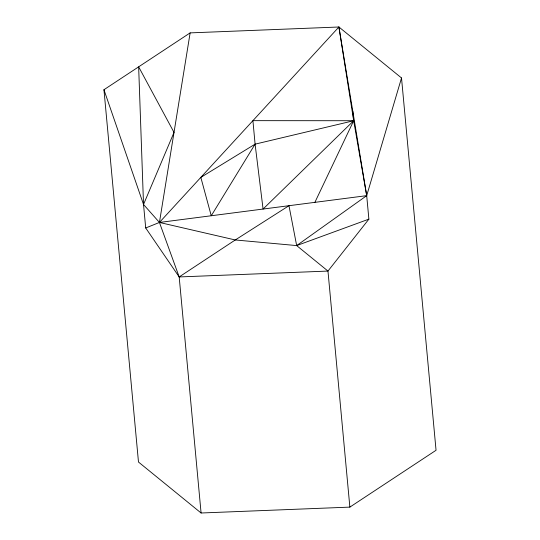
<?xml version="1.0" encoding="UTF-8"?>
<svg xmlns="http://www.w3.org/2000/svg" width="540" height="540" viewBox="0 0 540 540"><rect width="100%" height="100%" fill="white"/><g stroke="black" fill="none" stroke-linecap="round" stroke-linejoin="round"><path stroke-width="0.81" d="M201.083 513L179.185 276.946L159.435 222.453L190.134 32.886L338.918 27L401.517 77.963L436.05 450.272L349.866 507.114L201.083 513L138.483 462.038L103.95 89.728L190.134 32.886M401.517 77.963L366.701 195.649L368.881 219.146L327.969 271.067L349.866 507.114M159.435 222.453L338.918 27L366.701 195.649L159.435 222.453L143.525 204.471L174.015 132.415L138.652 66.838L143.525 204.471L145.706 227.975L179.185 276.946L327.969 271.067L296.669 245.585L235.271 239.963L159.435 222.453L145.706 227.975M314.888 202.351L353.68 120.724L352.809 111.328M179.185 276.946L235.271 239.963L288.974 205.7L296.669 245.585L366.701 195.649L353.68 120.724L252.916 120.656L255.096 144.153L211.255 215.757L200.826 177.383L255.096 144.153L353.68 120.724L338.918 27M353.68 120.724L263.068 209.054L255.096 144.153M296.669 245.585L368.881 219.146M103.95 89.728L143.525 204.471"/></g></svg>
